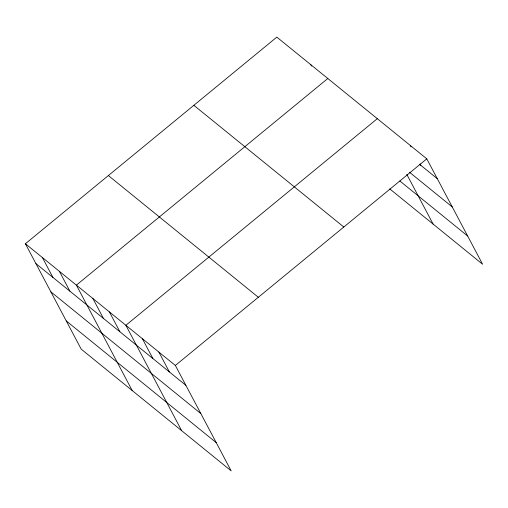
<?xml version="1.0" encoding="UTF-8"?>
<svg xmlns="http://www.w3.org/2000/svg" width="508" height="508" viewBox="0 0 508 508"><rect width="100%" height="100%" fill="white"/><g stroke="black" fill="none" stroke-linecap="round" stroke-linejoin="round"><path stroke-width="0.76" d="M25.4 243.751L175.362 365.462L231.178 470.878L81.217 349.161L25.4 243.751L276.822 37.122L426.784 158.839L482.6 264.249L389.731 188.881M327.812 78.505L76.391 285.134L132.201 390.544M377.298 118.675L125.876 325.298L181.686 430.708M175.362 365.462L426.784 158.839M419.583 164.319L437.299 178.695M409.48 172.218L452.247 206.927M399.834 180.975L467.652 236.017M193.853 105.308L343.814 227.025M108.369 175.565L258.331 297.275M35.916 263.608L185.877 385.324M50.863 291.84L200.825 413.556M66.262 320.929L216.23 442.646M410.293 145.447L411.016 146.818M420.078 163.938L420.808 165.31M406.794 174.384L433.114 224.085M310.813 64.713L311.537 66.084M158.871 352.076L169.38 371.932M142.373 338.684L152.889 358.546M109.379 311.906L119.894 331.768M92.881 298.52L103.397 318.376M59.392 271.336L69.907 291.198M42.399 257.543L52.908 277.4"/></g></svg>
